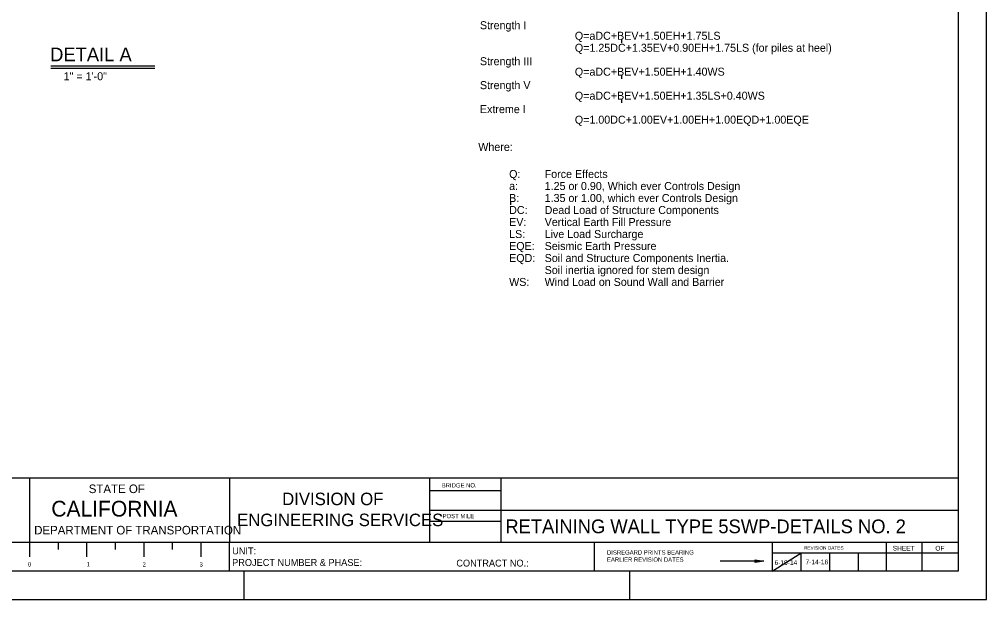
# Model space of a CAD drawing. Extents: x 0 to 2.83, y 0 to 1.83.
# Drawn here: x 1.423 to 2.833, y 0 to 0.846 of the extents above; entities that cross this region are included whole.
import ezdxf

# ---------------------------------------------------------------- set-up
doc = ezdxf.new("R2010")
doc.units = 0
for name, color, linetype in [('10 Sheet Format', 7, 'Continuous'), ('210 Border', 7, 'Continuous'), ('214 Text and Titles', 7, 'Continuous'), ('215 Design Notes', 7, 'Continuous')]:
    doc.layers.add(name, color=color, linetype=linetype)

msp = doc.modelspace()

# ---------------------------------------------------------------- linework, layer by layer
at = {"layer": '10 Sheet Format'}
msp.add_lwpolyline([(0, 0), (2.8333, 0), (2.8333, 1.8333), (0, 1.8333)], close=True, dxfattribs=at)
at = {"layer": '210 Border'}
for p, q in [((2.7917, 1.7917), (2.7917, 0.0417)), ((2.7917, 0.1771), (0.0833, 0.1771)), ((1.4375, 0.1771), (1.4375, 0.0833)), ((1.7292, 0.1771), (1.7292, 0.0833)), ((2.0208, 0.1771), (2.0208, 0.0833)), ((2.125, 0.1771), (2.125, 0.0833)), ((2.0208, 0.1593), (2.125, 0.1593)), ((2.0208, 0.1593), (2.125, 0.1593)), ((2.7917, 0.1302), (2.0208, 0.1302)), ((2.0208, 0.1146), (2.125, 0.1146)), ((2.0208, 0.1146), (2.125, 0.1146)), ((2.7917, 0.0833), (0.0833, 0.0833)), ((1.4375, 0.0833), (1.4375, 0.0625)), ((1.4792, 0.0833), (1.4792, 0.0729)), ((1.5208, 0.0833), (1.5208, 0.0625)), ((1.5625, 0.0833), (1.5625, 0.0729)), ((1.6042, 0.0833), (1.6042, 0.0625)), ((1.6458, 0.0833), (1.6458, 0.0729)), ((1.6875, 0.0833), (1.6875, 0.0625)), ((1.7292, 0.0417), (1.7292, 0.0833)), ((2.2614, 0.0417), (2.2614, 0.0833)), ((2.5208, 0.0833), (2.5208, 0.0417)), ((2.6869, 0.0831), (2.6869, 0.0417)), ((2.739, 0.0833), (2.739, 0.0417)), ((2.496, 0.0582), (2.5085, 0.0561)), ((2.496, 0.054), (2.496, 0.0582)), ((2.4981, 0.0568), (2.5023, 0.0561)), ((2.4981, 0.0554), (2.4981, 0.0568)), ((2.7917, 0.0677), (2.5208, 0.0677)), ((2.5208, 0.0417), (2.5625, 0.0677)), ((2.5625, 0.0677), (2.5625, 0.0417)), ((2.6042, 0.0677), (2.6042, 0.0417)), ((2.6458, 0.0677), (2.6458, 0.0417)), ((2.5028, 0.0561), (2.4448, 0.0561)), ((2.5085, 0.0561), (2.496, 0.054)), ((2.5023, 0.0561), (2.4981, 0.0554)), ((2.7917, 0.0417), (0.0833, 0.0417)), ((1.75, 0.0417), (1.75, 0)), ((2.3125, 0.0417), (2.3125, 0))]:
    msp.add_line(p, q, dxfattribs=at)
for points in [[(2.5022, 0.0561), (2.4903, 0.0561)], [(2.5085, 0.0561), (2.496, 0.0561)], [(2.5023, 0.0561), (2.4981, 0.0561)], [(2.5085, 0.0561), (2.5025, 0.0561)]]:
    msp.add_lwpolyline(points, dxfattribs=at)
at = {"layer": '214 Text and Titles'}
for p, q in [((1.4687, 0.7783), (1.6205, 0.7783)), ((1.4687, 0.7751), (1.6205, 0.7751))]:
    msp.add_line(p, q, dxfattribs=at)
at = {"layer": '215 Design Notes'}
for p, q in [((2.3008, 0.8166), (2.3008, 0.812)), ((2.3008, 0.7643), (2.3008, 0.7597)), ((2.3008, 0.7292), (2.3008, 0.7247)), ((2.139, 0.5801), (2.139, 0.5756))]:
    msp.add_line(p, q, dxfattribs=at)

# ---------------------------------------------------------------- texts
at = {"layer": '210 Border'}
for s, height, p in [('BRIDGE NO.', 0.00625, (2.0387, 0.1636)), ('STATE OF', 0.0125, (1.524, 0.1554)), ('DIVISION OF', 0.018228, (1.806, 0.1378)), ('CALIFORNIA', 0.02292, (1.4694, 0.1212)), ('ENGINEERING SERVICES', 0.018228, (1.7403, 0.1072)), ('POST MILE', 0.00625, (2.04, 0.1188)), ('RETAINING WALL TYPE 5SWP-DETAILS NO. 2', 0.02, (2.1315, 0.0969)), ('DEPARTMENT OF TRANSPORTATION', 0.012498, (1.4444, 0.0951)), ('UNIT:', 0.01, (1.7331, 0.0661)), ('DISREGARD PRINTS BEARING', 0.006249, (2.2797, 0.0657)), ('REVISION DATES', 0.004999, (2.5668, 0.073)), ('SHEET', 0.00695, (2.6964, 0.0715)), ('OF', 0.00695, (2.7585, 0.0715)), ('PROJECT NUMBER & PHASE:', 0.01, (1.7331, 0.0492)), ('CONTRACT NO.:', 0.01, (2.06, 0.0483)), ('EARLIER REVISION DATES', 0.006249, (2.2797, 0.0553)), ('6-19-14', 0.00695, (2.5241, 0.0506)), ('7-14-16', 0.00694, (2.5692, 0.0515)), ('0', 0.00623, (1.4352, 0.0483)), ('1', 0.00623, (1.5209, 0.0485)), ('2', 0.00623, (1.6024, 0.0483)), ('3', 0.00623, (1.6856, 0.0483))]:
    msp.add_text(s, height=height, dxfattribs=at).set_placement(p)
at = {"layer": '214 Text and Titles'}
for s, height, p in [('DETAIL A', 0.02, (1.4677, 0.7851)), ('1" = 1\'-0"', 0.01167, (1.4874, 0.7575))]:
    msp.add_text(s, height=height, dxfattribs=at).set_placement(p)
at = {"layer": '215 Design Notes'}
for s, height, p in [('Strength I', 0.01167, (2.0944, 0.8319)), ('Q=aDC+BEV+1.50EH+1.75LS', 0.011667, (2.2328, 0.8165)), ('Q=1.25DC+1.35EV+0.90EH+1.75LS (for piles at heel)', 0.011667, (2.2328, 0.799)), ('Strength III', 0.011667, (2.0944, 0.7794)), ('Q=aDC+BEV+1.50EH+1.40WS', 0.011667, (2.2328, 0.7641)), ('Strength V', 0.01167, (2.0944, 0.7445)), ('Q=aDC+BEV+1.50EH+1.35LS+0.40WS', 0.011667, (2.2328, 0.7291)), ('Extreme I', 0.01167, (2.0944, 0.7095)), ('Q=1.00DC+1.00EV+1.00EH+1.00EQD+1.00EQE', 0.011667, (2.2328, 0.6941)), ('Where:', 0.01167, (2.092, 0.6544)), ('Q:', 0.01167, (2.137, 0.6149)), ('Force Effects', 0.011667, (2.1888, 0.6149)), ('a:', 0.01167, (2.137, 0.5974)), ('1.25 or 0.90, Which ever Controls Design', 0.011667, (2.1888, 0.5974)), ('B:', 0.01167, (2.137, 0.5799)), ('1.35 or 1.00, which ever Controls Design', 0.011667, (2.1888, 0.5799)), ('DC:', 0.01167, (2.137, 0.5624)), ('Dead Load of Structure Components', 0.011667, (2.1888, 0.5624)), ('EV:', 0.01167, (2.137, 0.5449)), ('Vertical Earth Fill Pressure', 0.011667, (2.1888, 0.5449)), ('LS:', 0.01167, (2.137, 0.5274)), ('Live Load Surcharge', 0.011667, (2.1888, 0.5274)), ('Seismic Earth Pressure', 0.011667, (2.1888, 0.5099)), ('EQE:', 0.01167, (2.137, 0.5099)), ('EQD:', 0.01167, (2.137, 0.4924)), ('Soil and Structure Components Inertia.', 0.011667, (2.1888, 0.4924)), ('Soil inertia ignored for stem design', 0.011667, (2.1888, 0.4749)), ('WS:', 0.01167, (2.137, 0.4575)), ('Wind Load on Sound Wall and Barrier', 0.011667, (2.1888, 0.4575))]:
    msp.add_text(s, height=height, dxfattribs=at).set_placement(p)

doc.saveas('drawing.dxf')
